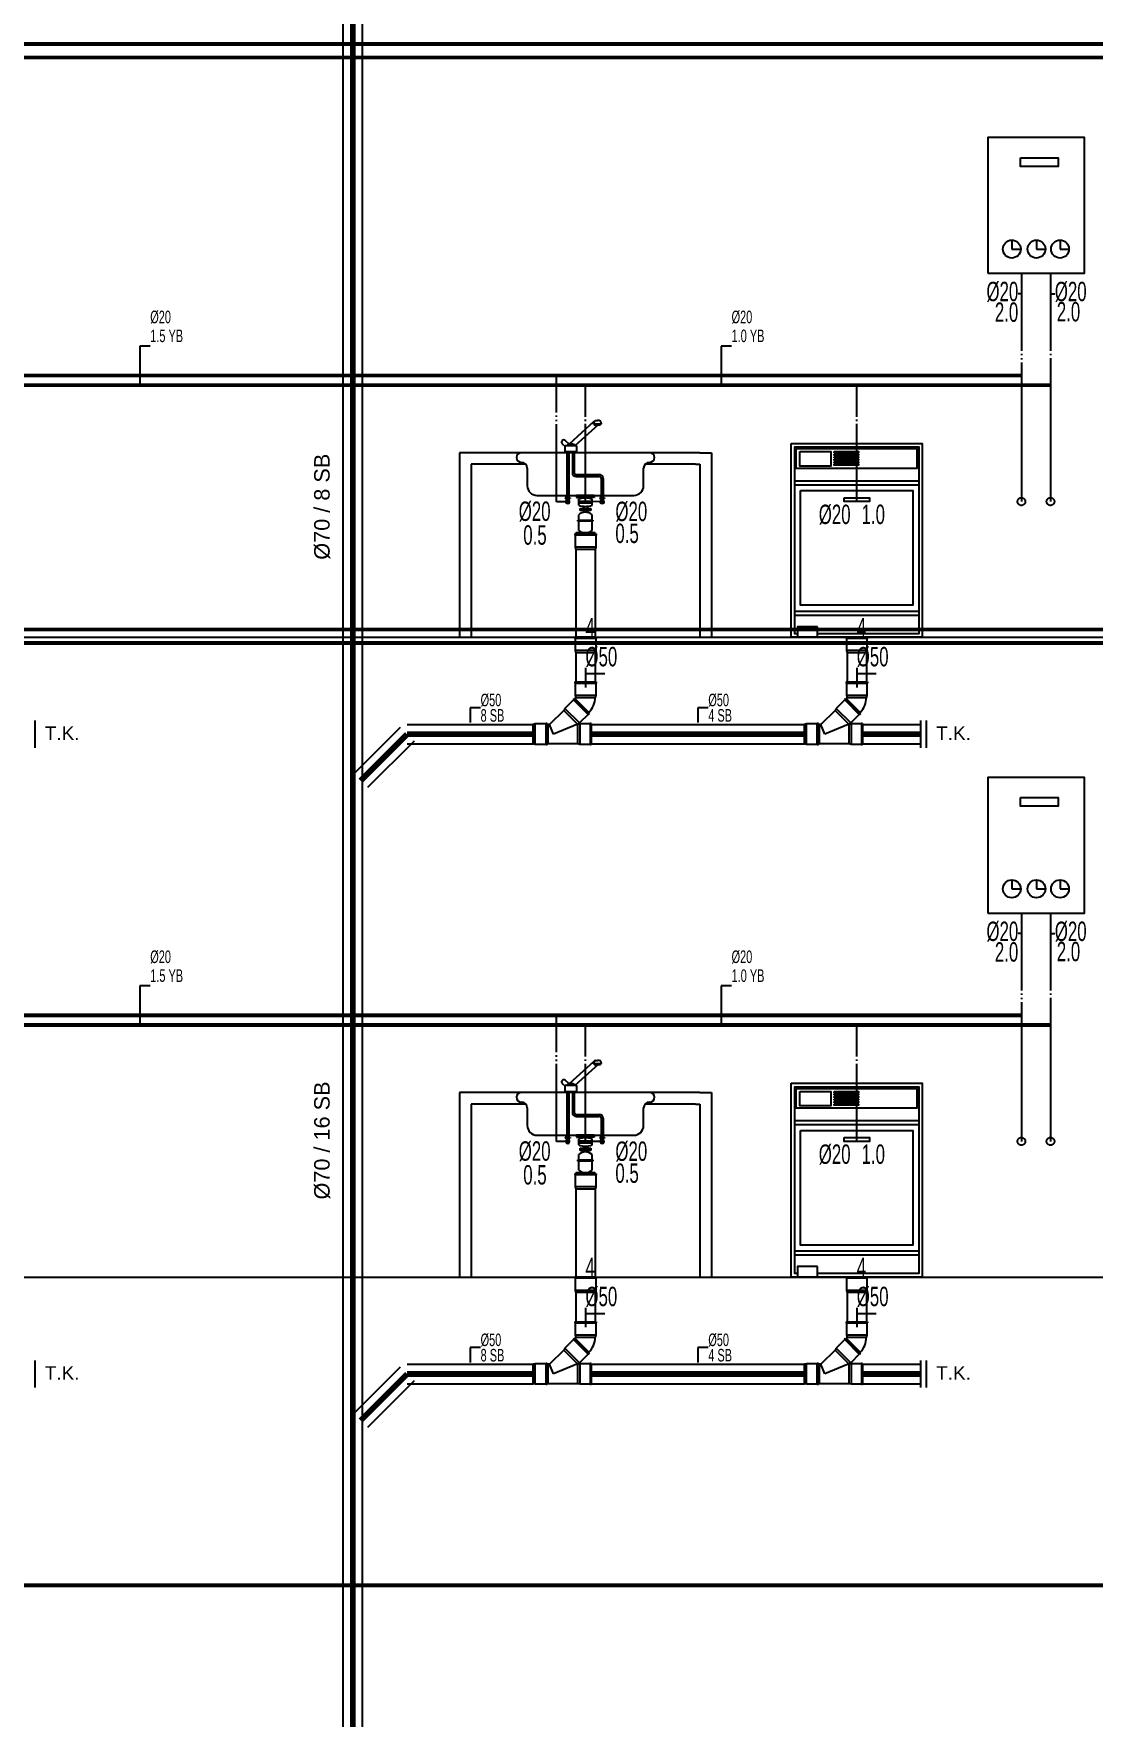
# Model space of a CAD drawing. Header units: centimetres. Extents: x -3952 to 26292, y -15092 to -10712.
# Drawn here: x 21385 to 21932, y -12257 to -11389 of the extents above; entities that cross this region are included whole.
import ezdxf
from ezdxf.enums import TextEntityAlignment as Align

# ---------------------------------------------------------------- set-up
doc = ezdxf.new("R2010")
doc.units = ezdxf.units.CM
for name, pattern in [('BASMA HATTI', [31, 25, -6]), ('PIS', [38, 30, -8]), ('SICAK', [4.6, 4, -0.15, 0.075, -0.15, 0.075, -0.15]), ('SOGUK', [4.375, 4, -0.15, 0.075, -0.15])]:
    doc.linetypes.add(name, pattern=pattern)
for name, color, linetype in [('MTY-PIS-SU-BORUSU', 6, 'PIS'), ('MTY-PISSU-CAP', 211, 'Continuous'), ('MTY-PVC', 43, 'Continuous'), ('MTY-SEMA', 8, 'Continuous'), ('MTY-SICAKSU-BORU', 1, 'BASMA HATTI'), ('MTY-SOGUKSU-BORU', 5, 'Continuous'), ('MTY-TEFRIS', 15, 'Continuous'), ('MTY-TEMIZSU-CAP', 101, 'Continuous'), ('MTY-YUK-BIRIMI', 7, 'Continuous')]:
    doc.layers.add(name, color=color, linetype=linetype)
doc.styles.add('CAP', font='wturkce.SHX', dxfattribs={"width": 0.65})
doc.styles.add('MTY_CAP', font='wturkce.SHX', dxfattribs={"width": 0.65, "height": 20})
doc.styles.add('ROTAS', font='arial.ttf')

# ---------------------------------------------------------------- blocks, each defined once
blk = doc.blocks.new('EVIYE1 KOLON')
at = {"layer": 'MTY-PVC', "color": 43}
for p, q in [((-5.5, 53.32), (-5.5, 52.72)), ((-5.03, 53.32), (-5.5, 53.32)), ((-5.3, 52.72), (-5.5, 52.72)), ((5.3, 52.72), (-5.3, 52.72)), ((-5.3, 52.72), (-5.3, 46.46)), ((5, 53.32), (-5.03, 53.32)), ((5, 53.81), (-5, 53.81)), ((-5, 53.81), (-5, 53.32)), ((5.5, 53.32), (4.97, 53.32)), ((5, 53.81), (5, 53.32)), ((5.5, 52.72), (5.3, 52.72)), ((5.3, 52.72), (5.3, 46.46)), ((5.5, 53.32), (5.5, 52.72)), ((5.3, 46.46), (-5.3, 46.46)), ((-5.3, 46.46), (-5, 45.32)), ((5, 45.32), (-5, 45.32)), ((-5, 45.32), (-5, 0)), ((5.3, 46.46), (5, 45.32)), ((5, 45.32), (5, 0))]:
    blk.add_line(p, q, dxfattribs=at)
at = {"layer": 'MTY-SICAKSU-BORU', "linetype": 'SICAK', "ltscale": 10}
for p, q in [((-15, 69.92), (-15, 135)), ((-9.13, 69.92), (-15, 69.92))]:
    blk.add_line(p, q, dxfattribs=at)
at = {"layer": 'MTY-SOGUKSU-BORU', "linetype": 'SOGUK', "ltscale": 10}
for p, q in [((0, 70), (0, 130)), ((9.14, 69.92), (0, 70))]:
    blk.add_line(p, q, dxfattribs=at)
at = {"layer": 'MTY-TEFRIS', "color": 4}
for p, q in [((4.33, 111.2), (-8.43, 99.61)), ((6.58, 109.64), (-5.44, 98.72)), ((4.2, 109.98), (4.29, 110.82)), ((4.2, 109.98), (6.23, 109.98)), ((4.58, 109.98), (4.58, 109.64)), ((7.82, 109.98), (4.58, 109.98)), ((4.58, 109.64), (7.82, 109.64)), ((5.28, 111.72), (6.23, 111.72)), ((7.17, 111.72), (6.23, 111.72)), ((8.25, 109.98), (6.23, 109.98)), ((7.82, 109.64), (7.82, 109.98)), ((8.25, 109.98), (8.16, 110.82)), ((-11.94, 101.4), (-12.12, 101.2)), ((-12.01, 99.79), (-10.45, 98.47)), ((-8.36, 99.67), (-10.53, 101.52)), ((-4.38, 98.72), (-10.45, 98.72)), ((-10.45, 95.77), (-10.45, 98.72)), ((-10.45, 95.77), (-4.38, 95.77)), ((-10, 95.77), (-10, 95.39)), ((-9.34, 98.78), (-9.41, 98.72)), ((-8.36, 99.62), (-7.41, 99.62)), ((-6.47, 99.62), (-7.41, 99.62)), ((-4.8, 95.39), (-4.8, 95.77)), ((-4.38, 95.77), (-4.38, 98.72)), ((33.13, 95.2), (-33.13, 95.2)), ((-33.13, 90.2), (-33, 90.2)), ((-30, 87.2), (-30, 78.16)), ((-10, 95.39), (-4.8, 95.39)), ((-9.63, 95.39), (-9.63, 71.96)), ((-8.63, 95.39), (-8.63, 71.96)), ((-6.76, 95.39), (-6.76, 84.89)), ((-5.76, 95.39), (-5.76, 84.89)), ((30, 78.16), (30, 87.2)), ((33.13, 90.2), (33, 90.2)), ((-4.76, 83.89), (7.14, 83.89)), ((-4.76, 82.89), (7.14, 82.89)), ((8.14, 81.89), (8.14, 71.96)), ((9.14, 81.89), (9.14, 71.96)), ((-25, 73.16), (25, 73.16)), ((-10.38, 71.96), (-10.38, 71.58)), ((-9.13, 71.96), (-10.38, 71.96)), ((-10.38, 71.58), (-9.13, 71.58)), ((-9.63, 71.58), (-9.63, 69.92)), ((-9.63, 69.92), (-8.63, 69.92)), ((-9.13, 71.96), (-7.87, 71.96)), ((-7.87, 71.58), (-9.13, 71.58)), ((-8.63, 71.58), (-8.63, 69.92)), ((-7.87, 71.96), (-7.87, 71.58)), ((4.54, 73.16), (-4.54, 73.16)), ((-4.54, 73.16), (-4.54, 72.09)), ((-4.54, 72.09), (0, 72.09)), ((-3.49, 68.17), (-3.49, 71.17)), ((3.49, 70.09), (-3.49, 70.09)), ((-1, 72.09), (-1, 71.78)), ((4.54, 72.09), (0, 72.09)), ((1, 72.09), (1, 71.78)), ((3.49, 68.17), (3.49, 71.17)), ((4.54, 73.16), (4.54, 72.09)), ((7.38, 71.96), (7.38, 71.58)), ((8.64, 71.96), (7.38, 71.96)), ((7.38, 71.58), (8.64, 71.58)), ((8.14, 71.58), (8.14, 69.92)), ((9.14, 69.92), (8.14, 69.92)), ((8.64, 71.96), (9.9, 71.96)), ((9.9, 71.58), (8.64, 71.58)), ((9.14, 71.58), (9.14, 69.92)), ((9.9, 71.96), (9.9, 71.58)), ((3.49, 69.1), (-3.49, 69.1)), ((-3.49, 60.41), (-3.49, 63.23)), ((-2.75, 65.33), (-2.75, 66.46)), ((-2.75, 66.46), (2.86, 66.46)), ((2.86, 65.93), (-2.75, 65.93)), ((2.86, 65.33), (-2.75, 65.33)), ((-1, 67.56), (-1, 66.46)), ((-1, 65.33), (-1, 64.49)), ((1, 67.56), (1, 66.46)), ((1, 65.33), (1, 64.49)), ((2.86, 66.46), (2.86, 65.33)), ((3.49, 60.41), (3.49, 63.23)), ((-3.95, 59.82), (-3.95, 60.41)), ((-3.95, 60.41), (3.82, 60.41)), ((3.82, 59.82), (-3.95, 59.82)), ((-3.49, 55.1), (-3.49, 59.82)), ((3.49, 55.1), (3.49, 59.82)), ((3.82, 60.41), (3.82, 59.82))]:
    blk.add_line(p, q, dxfattribs=at)
at = {"layer": 'MTY-TEFRIS', "color": 2}
for p, q in [((-65, 95.2), (-65, 0)), ((59.11, 95.2), (-65, 95.2)), ((-59, 89.2), (-59, 0)), ((-30.76, 89.2), (-59, 89.2)), ((56.74, 89.2), (30.76, 89.2)), ((56.74, 89.2), (59, 89.2)), ((59, 89.2), (59, 0)), ((59.11, 95.2), (65, 95.2)), ((65, 95.2), (65, 0))]:
    blk.add_line(p, q, dxfattribs=at)
at = {"layer": 'MTY-TEFRIS', "color": 4}
for centre, radius, start, end in [((5.28, 110.72), 1, 90, 174.07007), ((7.17, 110.72), 1, 5.92993, 90), ((-11.36, 100.55), 1, 139.57371, 229.57371), ((-11.18, 100.76), 1, 49.57371, 139.57371), ((-8.36, 98.62), 1, 90, 174.07007), ((-6.47, 98.62), 1, 5.92993, 90), ((-33.13, 92.7), 2.5, 90, 270), ((-33, 87.2), 3, 0, 90), ((33, 87.2), 3, 90, 180), ((33.13, 92.7), 2.5, 270, 90), ((-25, 78.16), 5, 180, 270), ((-4.76, 84.89), 2, 180, 270), ((-4.76, 84.89), 1, 180, 270), ((7.14, 81.89), 2, 0, 90), ((7.14, 81.89), 1, 0, 90), ((25, 78.16), 5, 270, 0), ((-9.13, 69.92), 1, 119.88579, 60.11421), ((-9.13, 70), 0.506, 189.04535, 350.95465), ((0, 62.3), 9.53, 68.53271, 111.46729), ((8.64, 69.92), 1, 119.88579, 60.11421), ((8.64, 70), 0.506, 189.04535, 350.95465), ((0, 77.03), 9.53, 248.53271, 291.46729), ((0, 59.16), 5.35, 49.37058, 130.62942), ((0, 59.16), 5.35, 229.37058, 310.62942)]:
    blk.add_arc(centre, radius, start, end, dxfattribs=at)
at = {"layer": 'MTY-PISSU-CAP', "lineweight": -3, "ltscale": 100, "style": 'CAP', "width": 0.65}
blk.add_attdef('PSCP', text='', height=10, dxfattribs=at).set_placement((0, -10), align=Align.MIDDLE_LEFT)
at = {"layer": 'MTY-TEMIZSU-CAP', "color": 101, "style": 'CAP', "width": 0.65}
blk.add_attdef('SCCP', text='', height=10, dxfattribs=at).set_placement((-18, 65), align=Align.MIDDLE_RIGHT)
blk.add_attdef('SOCP', text='', height=10, dxfattribs=at).set_placement((15.46, 64.92), align=Align.MIDDLE_LEFT)
at = {"layer": 'MTY-YUK-BIRIMI', "color": 101, "style": 'CAP', "width": 0.65}
blk.add_attdef('SC', text='', height=10, dxfattribs=at).set_placement((-20, 52.74), align=Align.MIDDLE_RIGHT)
blk.add_attdef('SO', text='', height=10, dxfattribs=at).set_placement((15.46, 53.61), align=Align.MIDDLE_LEFT)
at = {"layer": 'MTY-YUK-BIRIMI', "color": 211, "lineweight": -3, "ltscale": 100, "style": 'CAP', "width": 0.65}
blk.add_attdef('PS', text='', height=10, dxfattribs=at).set_placement((0, 5), align=Align.MIDDLE_LEFT)
blk = doc.blocks.new('PVC CATAL SAG')
at = {"layer": 'MTY-PISSU-CAP', "lineweight": -3, "ltscale": 100}
for p, q in [((0, -15.84), (0, -25.84)), ((10, -18.89), (0, -18.89))]:
    blk.add_line(p, q, dxfattribs=at)
at = {"layer": 'MTY-PVC', "color": 43}
for p, q in [((-5.5, 0), (-5.5, -0.6)), ((5.5, 0), (-5.5, 0)), ((-5.3, -0.6), (-5.5, -0.6)), ((5.3, -0.6), (-5.3, -0.6)), ((-5.3, -0.6), (-5.3, -6.85)), ((5.3, -6.85), (-5.3, -6.85)), ((-5.3, -6.85), (-5, -7.99)), ((5, -7.99), (-5, -7.99)), ((-5, -7.99), (-5, -22.87)), ((5.3, -6.85), (5, -7.99)), ((5, -7.99), (5, -22.87)), ((5.5, -0.6), (5.3, -0.6)), ((5.3, -0.6), (5.3, -6.85)), ((5.5, 0), (5.5, -0.6)), ((-5.5, -23.03), (-5.5, -23.63)), ((-5.5, -23.03), (-4.97, -23.03)), ((-5.5, -23.63), (-5.3, -23.63)), ((-5.3, -23.63), (5.3, -23.63)), ((-5.3, -23.63), (-5.3, -29.88)), ((-5, -23.03), (5.03, -23.03)), ((5.03, -23.03), (5.5, -23.03)), ((5.3, -23.63), (5.5, -23.63)), ((5.3, -23.63), (5.3, -29.88)), ((5.5, -23.03), (5.5, -23.63)), ((-6.17, -32.27), (-10.59, -36.69)), ((-5.88, -31.7), (-6.31, -32.13)), ((-5.88, -31.7), (-6.31, -32.13)), ((-6.31, -32.13), (-6.17, -32.27)), ((-6.31, -32.13), (-6.17, -32.27)), ((-6.17, -32.27), (1.33, -39.76)), ((-5.88, -31.7), (-5.58, -32.01)), ((-5.88, -31.7), (-5.58, -32.01)), ((-5.29, -31.73), (-5.58, -32.01)), ((-5.58, -32.01), (1.54, -39.13)), ((-5.3, -29.88), (5.3, -29.88)), ((-5.3, -29.88), (-5, -31.02)), ((-5.29, -31.73), (1.78, -38.8)), ((-5, -31.02), (5, -31.02)), ((5.3, -29.88), (5, -31.02)), ((-11.15, -37.73), (-18.46, -45)), ((-10.59, -36.69), (-11.15, -37.73)), ((-11.15, -37.73), (-4.14, -44.75)), ((-10.59, -36.69), (-3.09, -44.18)), ((1.33, -39.76), (-3.09, -44.18)), ((1.33, -39.76), (1.47, -39.9)), ((1.33, -39.76), (1.47, -39.9)), ((1.89, -39.48), (1.47, -39.9)), ((1.89, -39.48), (1.47, -39.9)), ((1.78, -38.8), (1.5, -39.08)), ((1.5, -39.08), (1.89, -39.48)), ((1.5, -39.08), (1.89, -39.48)), ((-25.86, -44.7), (-27, -45)), ((-27, -55), (-27, -45)), ((-25.86, -55.3), (-25.86, -44.7)), ((-20.33, -44.7), (-25.86, -44.7)), ((-19.73, -44.5), (-20.33, -44.5)), ((-20.33, -44.7), (-20.33, -44.5)), ((-20.33, -55.3), (-20.33, -44.7)), ((-19.73, -45), (-19.73, -44.5)), ((-19.73, -55), (-19.73, -45)), ((-19.33, -45), (-19.73, -45)), ((-18.46, -45), (-19.33, -45)), ((-19.33, -45), (-19.33, -55)), ((-19.33, -45), (-19.33, -55)), ((-19.33, -55), (-19.33, -45)), ((-19.33, -45), (-19.33, -55)), ((-16.5, -50), (-18.46, -45)), ((-4.43, -45), (-16.5, -50)), ((-4.14, -44.75), (-4.43, -45)), ((-4.02, -45), (-4.42, -45)), ((-3.09, -44.18), (-4.14, -44.75)), ((-2.88, -44.7), (-4.02, -45)), ((-4.02, -45), (-4.02, -55)), ((2.4, -44.7), (-2.88, -44.7)), ((-2.88, -44.7), (-2.88, -55.3)), ((3, -44.5), (2.4, -44.5)), ((2.4, -44.5), (2.4, -44.7)), ((2.4, -44.7), (2.4, -55.3)), ((3, -44.5), (3, -45)), ((3, -45), (3, -55)), ((-25.86, -55.3), (-27, -55)), ((-20.33, -55.3), (-25.86, -55.3)), ((-20.33, -55.5), (-20.33, -55.3)), ((-19.73, -55.5), (-20.33, -55.5)), ((-19.73, -55.5), (-19.73, -55)), ((-19.33, -55), (-19.73, -55)), ((-4.02, -55), (-19.33, -55)), ((-2.88, -55.3), (-4.02, -55)), ((2.4, -55.3), (-2.88, -55.3)), ((2.4, -55.3), (2.4, -55.5)), ((3, -55.5), (2.4, -55.5)), ((3, -55), (3, -55.5))]:
    blk.add_line(p, q, dxfattribs=at)
for radius in [1, 11]:
    blk.add_arc((-6, -31.02), radius, 315, 0, dxfattribs=at)
blk = doc.blocks.new('BULASIK MAKINASI1 KOLON')
at = {"layer": 'MTY-SOGUKSU-BORU', "linetype": 'SOGUK', "ltscale": 10}
blk.add_line((0, 70), (0, 130), dxfattribs=at)
at = {"layer": 'MTY-TEFRIS', "color": 4}
for p, q in [((-32.01, 80.72), (32.01, 80.72)), ((-32.01, 78.63), (32.01, 78.63)), ((-32.01, 13.53), (32.01, 13.53)), ((-32.01, 11.44), (32.01, 11.44))]:
    blk.add_line(p, q, dxfattribs=at)
for points in [[(-33.81, 100), (33.81, 100), (33.81, 0), (-33.81, 0)], [(-20.26, 5.42), (-30.48, 5.42), (-30.48, 0), (-20.26, 0)]]:
    blk.add_lwpolyline(points, close=True, dxfattribs=at)
blk.add_lwpolyline([(-30.48, 1.8), (-32.01, 1.8), (-32.01, 98.2), (32.01, 98.2), (32.01, 1.8), (-20.26, 1.8)], dxfattribs=at)
at = {"layer": 'MTY-TEFRIS', "color": 2}
for points in [[(-31.19, 97.28), (30.96, 97.28), (30.96, 87.1), (-31.19, 87.1)], [(-29.31, 95.74), (-13.38, 95.74), (-13.38, 88.32), (-29.31, 88.32)], [(-11.61, 95.74), (0.92, 95.74), (0.92, 95.26), (-11.61, 95.26)], [(-11.61, 94.44), (0.92, 94.44), (0.92, 93.96), (-11.61, 93.96)], [(-11.61, 93.13), (0.92, 93.13), (0.92, 92.66), (-11.61, 92.66)], [(-11.61, 91.83), (0.92, 91.83), (0.92, 91.35), (-11.61, 91.35)], [(-11.61, 90.52), (0.92, 90.52), (0.92, 90.05), (-11.61, 90.05)], [(-11.61, 89.22), (0.92, 89.22), (0.92, 88.74), (-11.61, 88.74)], [(-29.02, 75.63), (29.02, 75.63), (29.02, 16.53), (-29.02, 16.53)], [(-6.53, 71.95), (6.53, 71.95), (6.53, 69.94), (-6.53, 69.94)]]:
    blk.add_lwpolyline(points, close=True, dxfattribs=at)
at = {"layer": 'MTY-PISSU-CAP', "lineweight": -3, "ltscale": 100, "style": 'CAP', "width": 0.65}
blk.add_attdef('PSCP', text='', height=10, dxfattribs=at).set_placement((0, -10), align=Align.MIDDLE_LEFT)
at = {"layer": 'MTY-TEMIZSU-CAP', "color": 101, "style": 'CAP', "width": 0.65}
blk.add_attdef('SOCP', text='', height=10, dxfattribs=at).set_placement((-3.17, 63.4), align=Align.MIDDLE_RIGHT)
at = {"layer": 'MTY-YUK-BIRIMI', "color": 101, "style": 'CAP', "width": 0.65}
blk.add_attdef('SO', text='', height=10, dxfattribs=at).set_placement((2.5, 63.4), align=Align.MIDDLE_LEFT)
at = {"layer": 'MTY-YUK-BIRIMI', "color": 211, "lineweight": -3, "ltscale": 100, "style": 'CAP', "width": 0.65}
blk.add_attdef('PS', text='', height=10, dxfattribs=at).set_placement((0, 5), align=Align.MIDDLE_LEFT)
blk = doc.blocks.new('MTY-PIS SU CAP SB')
at = {"layer": 'MTY-PISSU-CAP'}
for p, q in [((0.83, 1.17), (0, 1.17)), ((0, 1.17), (0, 0))]:
    blk.add_line(p, q, dxfattribs=at)
at = {"layer": 'MTY-PISSU-CAP', "style": 'MTY_CAP', "width": 0.65}
blk.add_attdef('PSCP_001', (0.83, 1.29), '', height=1, dxfattribs=at)
at = {"layer": 'MTY-YUK-BIRIMI', "color": 211, "style": 'MTY_CAP', "width": 0.65}
blk.add_attdef('PS_001', (0.83, 0.07), '', height=1, dxfattribs=at)
blk = doc.blocks.new('KOMBI1 KOLON')
at = {"layer": 'MTY-SICAKSU-BORU', "linetype": 'SICAK', "ltscale": 10}
for p in [(-15, 187.75), (-15, 135)]:
    blk.add_line(p, (-15, 70), dxfattribs=at)
blk.add_circle((-15, 70), 2, dxfattribs=at)
at = {"layer": 'MTY-SOGUKSU-BORU', "linetype": 'SOGUK', "ltscale": 10}
for p in [(0, 187.75), (0, 130)]:
    blk.add_line(p, (0, 70), dxfattribs=at)
blk.add_circle((0, 70), 2, dxfattribs=at)
at = {"layer": 'MTY-TEFRIS'}
for p, q in [((-19.97, 204.84), (-19.97, 200.22)), ((-19.97, 200.22), (-15.35, 200.22)), ((-7.25, 204.84), (-7.25, 200.22)), ((-7.25, 200.22), (-2.63, 200.22)), ((4.91, 204.84), (4.91, 200.22)), ((4.91, 200.22), (9.54, 200.22))]:
    blk.add_line(p, q, dxfattribs=at)
for points in [[(-32.4, 187.75), (17.6, 187.75), (17.6, 257.75), (-32.4, 257.75)], [(-15.48, 247.28), (3.88, 247.28), (3.88, 242.83), (-15.48, 242.83)]]:
    blk.add_lwpolyline(points, close=True, dxfattribs=at)
for centre in [(-19.97, 200.22), (-7.25, 200.22), (4.91, 200.22)]:
    blk.add_circle(centre, 4.62, dxfattribs=at)
at = {"layer": 'MTY-TEMIZSU-CAP', "color": 101}
for p, q in [((-15, 177.16), (-16.63, 177.16)), ((0, 177.16), (2.22, 177.16))]:
    blk.add_line(p, q, dxfattribs=at)
at = {"layer": 'MTY-TEMIZSU-CAP', "color": 101, "style": 'CAP', "width": 0.65}
blk.add_attdef('SCCP', text='', height=10, dxfattribs=at).set_placement((-16.63, 178.35), align=Align.MIDDLE_RIGHT)
blk.add_attdef('SOCP', text='', height=10, dxfattribs=at).set_placement((2.22, 178.34), align=Align.MIDDLE_LEFT)
at = {"layer": 'MTY-YUK-BIRIMI', "color": 101, "style": 'CAP', "width": 0.65}
blk.add_attdef('SC', text='', height=10, dxfattribs=at).set_placement((-16.63, 167.7), align=Align.MIDDLE_RIGHT)
blk.add_attdef('SO', text='', height=10, dxfattribs=at).set_placement((3.25, 167.91), align=Align.MIDDLE_LEFT)
blk = doc.blocks.new('MTY-TEMIZ SU CAP MB')
at = {"layer": 'MTY-TEMIZSU-CAP'}
for p, q in [((0.83, 3.1), (0, 3.1)), ((0, 3.1), (0, 0))]:
    blk.add_line(p, q, dxfattribs=at)
at = {"layer": 'MTY-TEMIZSU-CAP', "style": 'MTY_CAP', "width": 0.65}
for tag, p in [('SOCP_001', (0.83, 4.92)), ('SCCP_001', (0.83, 1.92))]:
    blk.add_attdef(tag, p, '', height=1, dxfattribs=at)
at = {"layer": 'MTY-YUK-BIRIMI', "color": 101, "style": 'MTY_CAP', "width": 0.65}
for tag, p in [('SO_001', (0.83, 3.42)), ('SC_001', (0.83, 0.42))]:
    blk.add_attdef(tag, p, '', height=1, dxfattribs=at)

msp = doc.modelspace()

# ---------------------------------------------------------------- linework, layer by layer
at = {"layer": 'MTY-PIS-SU-BORUSU', "const_width": 3}
for points in [[(21550, -12490.5), (21550, -11260)], [(21578, -11750), (21554, -11774)], [(21578, -11750), (21643, -11750)], [(21673, -11750), (21783, -11750)], [(21813, -11750), (21843, -11750)], [(21578, -12080), (21554, -12104)], [(21578, -12080), (21643, -12080)], [(21673, -12080), (21783, -12080)], [(21813, -12080), (21843, -12080)]]:
    msp.add_lwpolyline(points, dxfattribs=at)
at = {"layer": 'MTY-PVC'}
for p, q in [((21545, -12490.5), (21545, -11260)), ((21555, -12490.5), (21555, -11260)), ((21386, -11757), (21386, -11743)), ((21574.46, -11746.46), (21550.46, -11770.46)), ((21578, -11745), (21643, -11745)), ((21673, -11745), (21783, -11745)), ((21813, -11745), (21843, -11745)), ((21843, -11757), (21843, -11743)), ((21846, -11757), (21846, -11743)), ((21581.54, -11753.54), (21557.54, -11777.54)), ((21578, -11755), (21643, -11755)), ((21673, -11755), (21783, -11755)), ((21813, -11755), (21843, -11755)), ((21386, -12087), (21386, -12073)), ((21574.46, -12076.46), (21550.46, -12100.46)), ((21578, -12075), (21643, -12075)), ((21673, -12075), (21783, -12075)), ((21813, -12075), (21843, -12075)), ((21843, -12087), (21843, -12073)), ((21846, -12087), (21846, -12073)), ((21581.54, -12083.54), (21557.54, -12107.54)), ((21578, -12085), (21643, -12085)), ((21673, -12085), (21783, -12085)), ((21813, -12085), (21843, -12085))]:
    msp.add_line(p, q, dxfattribs=at)
at = {"layer": 'MTY-SEMA'}
for points in [[(19040, -11700), (24590, -11700)], [(19040, -12030), (24590, -12030)]]:
    msp.add_lwpolyline(points, dxfattribs=at)
at = {"layer": 'MTY-SICAKSU-BORU', "const_width": 2}
for points in [[(21895, -11565), (21055, -11565)], [(21895, -11895), (21055, -11895)]]:
    msp.add_lwpolyline(points, dxfattribs=at)
at = {"layer": 'MTY-SOGUKSU-BORU', "const_width": 2}
for points in [[(19340, -12255), (19340, -11394), (23428, -11394), (23428, -11570), (23490, -11570)], [(19300, -12255), (19300, -11401), (22152, -11401), (22152, -11570), (22220, -11570)], [(20950, -11570), (21910, -11570)], [(19500, -12255), (19500, -11696), (23452, -11696), (23452, -11900), (23490, -11900)], [(19460, -12255), (19460, -11703), (22176, -11703), (22176, -11900), (22220, -11900)], [(20950, -11900), (21910, -11900)], [(19580, -12255), (19580, -12189), (23464, -12189), (23464, -12230), (23490, -12230)]]:
    msp.add_lwpolyline(points, dxfattribs=at)

# ---------------------------------------------------------------- block references
at = {"layer": 'MTY-TEFRIS'}
for name, p, values in [('KOMBI1 KOLON', (21910, -11700), {'SO': '2.0', 'SOCP': 'Ø20', 'SC': '2.0', 'SCCP': 'Ø20'}), ('EVIYE1 KOLON', (21670, -11700), {'SO': '0.5', 'SOCP': 'Ø20', 'SC': '0.5', 'SCCP': 'Ø20', 'PSCP': 'Ø50', 'PS': '4'}), ('BULASIK MAKINASI1 KOLON', (21810, -11700), {'SO': '1.0', 'SOCP': 'Ø20', 'PSCP': 'Ø50', 'PS': '4'}), ('KOMBI1 KOLON', (21910, -12030), {'SO': '2.0', 'SOCP': 'Ø20', 'SC': '2.0', 'SCCP': 'Ø20'}), ('EVIYE1 KOLON', (21670, -12030), {'SO': '0.5', 'SOCP': 'Ø20', 'SC': '0.5', 'SCCP': 'Ø20', 'PSCP': 'Ø50', 'PS': '4'}), ('BULASIK MAKINASI1 KOLON', (21810, -12030), {'SO': '1.0', 'SOCP': 'Ø20', 'PSCP': 'Ø50', 'PS': '4'})]:
    msp.add_blockref(name, p, dxfattribs=at).add_auto_attribs(values)
ref = msp.add_blockref('MTY-TEMIZ SU CAP MB', (21440, -11570), dxfattribs=dict(at, xscale=6.5, yscale=6.5))
ref.add_attrib('SO_001', '1.5 YB', (21445.42, -11547.79), dxfattribs={"layer": 'MTY-YUK-BIRIMI', "color": 101, "height": 6.5, "style": 'MTY_CAP', "width": 0.65})
ref.add_attrib('SOCP_001', 'Ø20', (21445.42, -11538.04), dxfattribs={"layer": 'MTY-TEMIZSU-CAP', "height": 6.5, "style": 'MTY_CAP', "width": 0.65})
ref = msp.add_blockref('MTY-TEMIZ SU CAP MB', (21740, -11570), dxfattribs=dict(at, xscale=6.5, yscale=6.5))
ref.add_attrib('SO_001', '1.0 YB', (21745.42, -11547.79), dxfattribs={"layer": 'MTY-YUK-BIRIMI', "color": 101, "height": 6.5, "style": 'MTY_CAP', "width": 0.65})
ref.add_attrib('SOCP_001', 'Ø20', (21745.42, -11538.04), dxfattribs={"layer": 'MTY-TEMIZSU-CAP', "height": 6.5, "style": 'MTY_CAP', "width": 0.65})
for p in [(21670, -11700), (21810, -11700), (21670, -12030), (21810, -12030)]:
    msp.add_blockref('PVC CATAL SAG', p, dxfattribs=at)
at = {"layer": 'MTY-TEFRIS', "xscale": 6.5, "yscale": 6.5}
for p, values in [((21610.5, -11744), {'PSCP_001': 'Ø50', 'PS_001': '8 SB'}), ((21728, -11744), {'PSCP_001': 'Ø50', 'PS_001': '4 SB'}), ((21610.5, -12074), {'PSCP_001': 'Ø50', 'PS_001': '8 SB'}), ((21728, -12074), {'PSCP_001': 'Ø50', 'PS_001': '4 SB'})]:
    msp.add_blockref('MTY-PIS SU CAP SB', p, dxfattribs=at).add_auto_attribs(values)
at = {"layer": 'MTY-TEFRIS'}
ref = msp.add_blockref('MTY-TEMIZ SU CAP MB', (21440, -11900), dxfattribs=dict(at, xscale=6.5, yscale=6.5))
ref.add_attrib('SO_001', '1.5 YB', (21445.42, -11877.79), dxfattribs={"layer": 'MTY-YUK-BIRIMI', "color": 101, "height": 6.5, "style": 'MTY_CAP', "width": 0.65})
ref.add_attrib('SOCP_001', 'Ø20', (21445.42, -11868.04), dxfattribs={"layer": 'MTY-TEMIZSU-CAP', "height": 6.5, "style": 'MTY_CAP', "width": 0.65})
ref = msp.add_blockref('MTY-TEMIZ SU CAP MB', (21740, -11900), dxfattribs=dict(at, xscale=6.5, yscale=6.5))
ref.add_attrib('SO_001', '1.0 YB', (21745.42, -11877.79), dxfattribs={"layer": 'MTY-YUK-BIRIMI', "color": 101, "height": 6.5, "style": 'MTY_CAP', "width": 0.65})
ref.add_attrib('SOCP_001', 'Ø20', (21745.42, -11868.04), dxfattribs={"layer": 'MTY-TEMIZSU-CAP', "height": 6.5, "style": 'MTY_CAP', "width": 0.65})

# ---------------------------------------------------------------- texts
at = {"layer": 'MTY-PISSU-CAP', "style": 'ROTAS'}
for s, p in [('Ø70 / 8 SB', (21538, -11660)), ('Ø70 / 16 SB', (21538, -11990))]:
    msp.add_text(s, height=8, rotation=90, dxfattribs=at).set_placement(p)
for p in [(21391, -11753), (21851, -11753), (21391, -12083), (21851, -12083)]:
    msp.add_text('T.K.', height=7, dxfattribs=at).set_placement(p)

doc.saveas('drawing.dxf')
